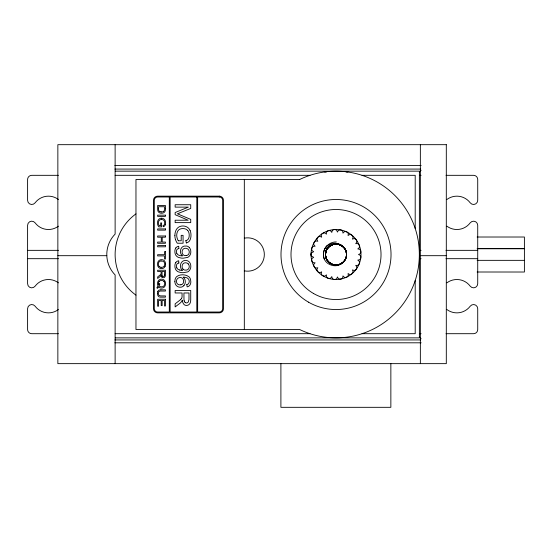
<?xml version="1.0" encoding="UTF-8"?>
<svg xmlns="http://www.w3.org/2000/svg" width="552" height="552" viewBox="0 0 552 552"><rect width="100%" height="100%" fill="white"/><g stroke="black" fill="none" stroke-linecap="round" stroke-linejoin="round"><path stroke-width="0.83" d="M336.327 241.928C331.234 241.79 326.322 244.984 324.39 249.697A12.586 12.586 0 0 0 324.238 258.943C326.818 265.491 336.879 268.313 342.254 262.966A10.543 10.522 55.2 0 1 325.494 254.513L325.521 254.092M346.559 254.479A10.543 10.522 50.2 0 0 333.477 244.253A10.543 10.522 50.2 0 0 326.722 259.399A10.543 10.522 50.2 0 0 343.054 262.338A10.543 10.522 51.2 0 1 325.501 254.513L325.521 254.196A10.543 10.522 -81.7 0 1 338.162 244.212M346.256 257.004A10.543 10.522 -2.7 0 1 325.473 254.506L325.514 254.458A10.543 10.522 3.4 0 1 336.106 244.005A10.543 10.522 3.4 0 1 346.601 254.513M174.867 281.354L175.115 279.353A6.058 6.058 0 0 1 176.626 276.676C180.042 273.992 185.651 274.234 189.025 276.869A5.706 5.706 0 0 1 190.475 279.222L190.813 281.575A6.175 6.175 0 0 1 189.847 285.232A4.264 4.264 0 0 1 187.142 286.847L186.783 284.597M324.39 249.697C327.44 243.184 336.968 240.955 342.254 246.061M183.871 285.598L183.692 285.791A4.575 4.575 0 0 1 181.291 287.116L180.214 287.206A5.313 5.313 0 0 1 177.475 286.453A5.12 5.12 0 0 1 175.536 284.37A6.659 6.659 0 0 1 174.887 281.354M419.375 171.989L421.121 170.244M179.51 212.962L190.723 208.442L190.723 204.737L175.143 204.737L175.143 207.124L188.37 207.124L175.143 212.534L175.143 214.693L188.191 220.227L175.143 220.227L175.143 222.622L190.723 222.622L190.723 219.385L177.399 213.79L179.152 213.107M161.074 260.944L163.219 261.303A2.194 2.194 0 0 1 163.93 261.876A3.609 3.609 0 0 1 164.668 264.139A3.574 3.574 0 0 1 164.296 265.809A2.705 2.705 0 0 1 163.192 266.94A3.498 3.498 0 0 1 161.529 267.306L160.984 267.285M114.83 165.517L421.162 165.517M114.899 169.078L420.562 169.078M115.244 171.154L419.375 171.154L419.375 337.865L115.244 337.865M324.604 171.989L326.322 171.989M346.138 171.989L347.863 171.989M58.429 175.322L31.768 175.322A4.168 4.168 0 0 0 27.6 179.49L27.6 200.328A4.168 4.168 0 0 0 35.1 202.832A16.67 16.67 0 0 1 58.436 199.493M115.12 175.322L309.989 175.322M362.043 175.322L415.201 175.322L415.201 228.487M419.375 175.322L421.093 175.322M446.03 175.322L473.554 175.322A4.168 4.168 0 0 1 477.721 179.49L477.721 200.328A4.168 4.168 0 0 1 470.221 202.832A16.67 16.67 0 0 0 446.885 199.493M477.121 237.015L524.4 237.015L524.4 272.019L477.121 272.005M178.33 240.782L181.208 240.782L181.208 235.345L183.071 235.345L183.071 243.225L177.295 243.225A14.89 14.89 0 0 1 175.467 239.478M27.6 250.346L58.491 250.346M419.375 250.346L421.086 250.346M445.975 250.346L477.721 250.346M57.856 255.686L106.812 255.686M420.355 255.686L446.306 255.686M27.6 258.681L58.491 258.681M419.375 258.681L421.086 258.681M445.975 258.681L477.721 258.681M477.121 260.344L524.4 260.351M160.922 289.828L165.427 289.828L165.427 291.049L160.942 291.049A4.181 4.181 0 0 0 159.438 291.235A1.594 1.594 0 0 0 158.721 292.056A3.236 3.236 0 0 0 158.465 293.395A5.223 5.223 0 0 0 158.521 294.313L158.79 295.092A1.477 1.477 0 0 0 158.962 295.341L160.425 295.9L165.427 295.913L165.427 297.142L160.922 297.142A4.837 4.837 0 0 1 159.045 296.859A2.525 2.525 0 0 1 157.955 295.672A4.927 4.927 0 0 1 157.541 293.505M58.429 333.698L31.768 333.698A4.168 4.168 0 0 1 27.6 329.53L27.6 308.692A4.168 4.168 0 0 1 35.1 306.194A16.67 16.67 0 0 0 58.436 309.534M115.12 333.698L309.989 333.698M362.043 333.698L415.201 333.698L415.201 280.54M419.375 333.698L421.093 333.698M446.03 333.698L473.554 333.698A4.168 4.168 0 0 0 477.721 329.53L477.721 308.692A4.168 4.168 0 0 0 470.221 306.194A16.67 16.67 0 0 1 446.885 309.534M114.899 339.942L420.562 339.942M114.83 342.806L421.162 342.806M159.783 283.976L159.038 283.68A4.423 4.423 0 0 1 158.59 284.894A3.685 3.685 0 0 1 158.383 283.659M157.023 287.902L157.741 288.275A8.418 8.418 0 0 1 158.479 286.681A3.691 3.691 0 0 0 159.797 287.744A4.174 4.174 0 0 0 161.536 288.075A4.092 4.092 0 0 0 163.62 287.558A3.733 3.733 0 0 0 165.041 285.964A5.223 5.223 0 0 0 165.552 283.652A5.327 5.327 0 0 0 165.082 281.341A3.678 3.678 0 0 0 163.633 279.747A4.119 4.119 0 0 0 161.529 279.202A4.036 4.036 0 0 0 159.438 279.74A3.795 3.795 0 0 0 158.017 281.334A5.134 5.134 0 0 0 157.506 283.618A5.341 5.341 0 0 0 157.975 285.908A7.797 7.797 0 0 0 157.016 287.902M419.375 337.037L421.121 338.783M189.184 247.413L189.37 247.613A5.913 5.913 0 0 1 190.716 250.594L190.813 251.795A6.907 6.907 0 0 1 190.012 255.121A5.541 5.541 0 0 1 187.659 257.404L183.264 258.177A18.375 18.375 0 0 1 181.187 258.074L178.496 257.404A5.865 5.865 0 0 1 175.771 255.114A6.941 6.941 0 0 1 174.894 251.505A6.141 6.141 0 0 1 175.812 247.896M185.845 240.693L186.355 242.942M178.855 248.497L178.717 246.268L178.275 246.358A4.147 4.147 0 0 0 175.86 247.924M178.855 263.014L178.717 260.785L178.275 260.875A4.147 4.147 0 0 0 175.86 262.442M165.565 264.132L165.524 263.414A4.547 4.547 0 0 0 164.489 260.889A3.602 3.602 0 0 0 162.557 259.778L161.425 259.654A3.809 3.809 0 0 0 158.038 261.772A5.189 5.189 0 0 0 157.513 264.125A5.451 5.451 0 0 0 157.975 266.402A3.691 3.691 0 0 0 159.39 268.03A4.043 4.043 0 0 0 161.515 268.589A4.099 4.099 0 0 0 163.62 268.065A3.76 3.76 0 0 0 165.041 266.464M420.355 144.679L420.355 363.644M390.857 363.644L390.857 407.321L280.899 407.321L280.899 363.644M244.322 179.49L244.322 329.53M164.565 274.434L164.565 271.48L162.033 271.48L162.033 274.13A5.175 5.175 0 0 0 162.15 275.462A1.449 1.449 0 0 0 162.626 276.193M158.562 208.725L158.562 206.731L164.496 206.731L164.496 208.69A6.679 6.679 0 0 1 164.372 210.298A2.387 2.387 0 0 1 163.454 211.457M115.126 144.679L115.126 234.096A29.173 29.173 0 0 0 115.126 274.93L115.126 363.644M178.296 240.803A9.184 9.184 0 0 1 177.275 238.464A9.75 9.75 0 0 1 176.723 235.359A8.998 8.998 0 0 1 177.399 231.888A5.237 5.237 0 0 1 179.476 229.377A6.824 6.824 0 0 1 182.981 228.597A7.114 7.114 0 0 1 186.127 229.246A5.43 5.43 0 0 1 187.659 230.432M160.922 289.869A4.754 4.754 0 0 0 158.955 290.138A2.415 2.415 0 0 0 157.886 291.373M189.191 247.406A4.706 4.706 0 0 0 186.679 246.047L184.195 246.102A4.588 4.588 0 0 0 181.843 247.531A5.741 5.741 0 0 0 180.456 251.139L180.442 251.422A5.879 5.879 0 0 0 181.001 253.982A5.03 5.03 0 0 0 182.477 255.859L182.105 255.852A8.252 8.252 0 0 1 179.766 255.514A6.313 6.313 0 0 1 177.923 254.707A3.567 3.567 0 0 1 176.861 253.396M176.84 253.402A4.092 4.092 0 0 1 176.467 251.553A3.429 3.429 0 0 1 176.985 249.532A3.105 3.105 0 0 1 178.862 248.545M175.812 262.407A6.141 6.141 0 0 0 174.929 266.016A6.941 6.941 0 0 0 175.757 269.631A5.865 5.865 0 0 0 178.503 271.908L181.187 272.584A18.375 18.375 0 0 0 183.264 272.688L187.659 271.915A5.541 5.541 0 0 0 189.998 269.631A6.907 6.907 0 0 0 190.806 266.312L190.723 265.105A5.913 5.913 0 0 0 189.377 262.117L189.184 261.924A4.706 4.706 0 0 0 186.679 260.558L184.195 260.613A4.588 4.588 0 0 0 181.843 262.048A5.741 5.741 0 0 0 180.456 265.657L180.442 265.94A5.879 5.879 0 0 0 181.001 268.5A5.03 5.03 0 0 0 182.477 270.37L182.105 270.37A8.252 8.252 0 0 1 179.766 270.025M179.773 270.004A6.313 6.313 0 0 1 177.923 269.224A3.567 3.567 0 0 1 176.861 267.906M176.84 267.92A4.092 4.092 0 0 1 176.467 266.071A3.429 3.429 0 0 1 176.985 264.049A3.105 3.105 0 0 1 178.862 263.062M183.906 285.625A5.879 5.879 0 0 0 185.279 281.692A6.403 6.403 0 0 0 184.782 279.174A5.14 5.14 0 0 0 183.216 277.152A14.38 14.38 0 0 1 184.575 277.221L186.811 277.801A4.664 4.664 0 0 1 188.743 279.471A3.816 3.816 0 0 1 189.219 281.437A3.464 3.464 0 0 1 188.439 283.749A3.581 3.581 0 0 1 186.776 284.556M187.687 230.412A5.706 5.706 0 0 1 188.777 232.42A9.025 9.025 0 0 1 189.205 235.318A7.652 7.652 0 0 1 188.832 237.884A4.437 4.437 0 0 1 187.749 239.678A5.637 5.637 0 0 1 185.838 240.665M186.348 242.914A6.507 6.507 0 0 0 188.943 241.562A6.327 6.327 0 0 0 190.412 238.961A11.551 11.551 0 0 0 190.978 235.318A12.116 12.116 0 0 0 190.081 230.384M190.04 230.398A7.1 7.1 0 0 0 187.121 227.113A8.487 8.487 0 0 0 182.857 225.982A7.921 7.921 0 0 0 178.689 227.113A7.431 7.431 0 0 0 175.881 230.536A12.441 12.441 0 0 0 174.894 235.511M175.474 239.478A13.158 13.158 0 0 1 174.867 235.511M181.587 298.335A4.174 4.174 0 0 0 182.001 297.211A7.438 7.438 0 0 0 182.056 296.279L182.07 292.974L175.143 292.974L175.143 290.524L190.723 290.524L190.723 298.777A17.215 17.215 0 0 1 190.516 301.847L190.309 302.572A4.119 4.119 0 0 1 188.832 304.656A3.954 3.954 0 0 1 186.486 305.435A3.629 3.629 0 0 1 183.975 304.449L182.857 302.744L182.25 300.164A7.197 7.197 0 0 1 181.491 301.668A11.468 11.468 0 0 1 179.386 303.69L175.143 306.926L175.143 303.841L179.89 300.171A17.781 17.781 0 0 0 180.545 299.591M181.608 298.349A5.548 5.548 0 0 1 180.532 299.57M161.557 219.558A3.415 3.415 0 0 0 159.797 219.931A2.622 2.622 0 0 0 158.776 221.207A4.499 4.499 0 0 0 158.431 222.939A4.871 4.871 0 0 0 158.686 224.498A4.588 4.588 0 0 0 159.211 225.658L160.673 225.644L160.673 222.932L161.598 222.932L161.598 226.872L158.714 226.872A7.445 7.445 0 0 1 157.796 224.995A6.583 6.583 0 0 1 157.499 223.015A6.217 6.217 0 0 1 157.975 220.51A3.712 3.712 0 0 1 159.404 218.806A3.961 3.961 0 0 1 161.494 218.254M161.557 219.53A3.554 3.554 0 0 1 163.13 219.882A2.719 2.719 0 0 1 163.896 220.476A2.857 2.857 0 0 1 164.455 221.462A4.513 4.513 0 0 1 164.668 222.918A3.823 3.823 0 0 1 164.482 224.202A2.222 2.222 0 0 1 163.937 225.099A2.815 2.815 0 0 1 162.985 225.589L163.24 226.727A3.257 3.257 0 0 0 164.537 226.037A3.16 3.16 0 0 0 165.269 224.74M165.303 224.747A5.775 5.775 0 0 0 165.552 222.918A6.058 6.058 0 0 0 165.103 220.448A3.554 3.554 0 0 0 163.627 218.813A4.244 4.244 0 0 0 161.494 218.247M165.552 264.132A5.258 5.258 0 0 1 165.062 266.471M161.184 275.068A3.602 3.602 0 0 1 160.811 275.827A5.734 5.734 0 0 1 159.756 276.835L157.637 278.456L157.637 276.918L160.011 275.075A8.894 8.894 0 0 0 160.335 274.786A2.774 2.774 0 0 0 160.873 274.171A2.084 2.084 0 0 0 161.067 273.599A3.719 3.719 0 0 0 161.094 273.13L161.101 271.48L157.637 271.48L157.637 270.252L165.427 270.252L165.427 274.378A7.224 7.224 0 0 1 165.255 276.283A2.056 2.056 0 0 1 164.482 277.318A1.98 1.98 0 0 1 163.309 277.711A1.863 1.863 0 0 1 161.909 277.063M161.853 277.097A3.878 3.878 0 0 1 161.253 275.075M157.534 293.505A5.444 5.444 0 0 1 157.837 291.352M184.175 300.937A10.343 10.343 0 0 1 183.968 298.28L183.926 292.974L189.005 292.974L188.977 299.619L188.301 301.909A2.242 2.242 0 0 1 186.514 302.91A2.242 2.242 0 0 1 185.141 302.365M158.583 208.725A6.251 6.251 0 0 0 158.686 210.181A2.277 2.277 0 0 0 159.1 211.023A2.449 2.449 0 0 0 160.094 211.692M164.51 274.441A2.891 2.891 0 0 1 164.275 275.972M188.197 263.904A3.871 3.871 0 0 1 189.239 266.575A3.664 3.664 0 0 1 188.28 269.121A3.333 3.333 0 0 1 186.231 270.094L184.851 270.073A3.146 3.146 0 0 1 183.036 269.128M188.218 263.884A3.678 3.678 0 0 0 185.479 262.807L185.293 262.8A3.153 3.153 0 0 0 183.036 263.842A3.995 3.995 0 0 0 182.139 266.512A3.843 3.843 0 0 0 183.016 269.148M185.113 302.392A2.891 2.891 0 0 1 184.237 300.916M161.591 211.927A4.174 4.174 0 0 1 160.087 211.72M163.489 211.519A3.346 3.346 0 0 1 161.598 211.892M161.074 260.958A2.808 2.808 0 0 0 159.176 261.82A3.402 3.402 0 0 0 158.396 264.118A3.402 3.402 0 0 0 159.169 266.443M160.984 267.272A2.857 2.857 0 0 1 159.183 266.437M162.633 276.179A1.118 1.118 0 0 0 163.323 276.435A1.125 1.125 0 0 0 164.213 275.945M159.763 283.976A5.037 5.037 0 0 1 159.059 285.743A2.663 2.663 0 0 0 160.404 286.66L161.536 286.812A3.491 3.491 0 0 0 163.199 286.447A2.698 2.698 0 0 0 164.289 285.308A3.519 3.519 0 0 0 164.675 283.659A3.443 3.443 0 0 0 163.923 281.354M163.903 281.368A2.574 2.574 0 0 0 162.599 280.609L160.653 280.561A2.719 2.719 0 0 0 159.183 281.361M158.403 283.652A3.381 3.381 0 0 1 159.162 281.341M324.39 259.33A12.62 12.606 -21.1 0 1 323.431 254.513A12.62 12.606 5.6 0 1 327.108 245.605M344.331 248.089A10.543 10.522 -38.2 0 0 338.224 244.246A10.543 10.522 -81.3 0 0 325.521 254.168A10.543 10.522 -38.2 0 1 344.372 248.096M344.338 248.103A10.543 10.522 -16.3 0 1 346.166 251.809M342.951 262.386A10.543 10.522 1.3 0 0 346.525 254.513A10.543 10.522 -37.4 0 0 344.2 247.924M328.675 246.999A10.543 10.522 46.3 0 1 332.994 244.453A10.543 10.522 77 0 1 343.13 246.792M325.452 254.32A10.543 10.522 -46.7 0 1 344.213 247.952M343.151 246.778A10.543 10.522 3.3 0 0 325.487 254.424A10.543 10.522 -47.2 0 1 343.337 246.951M325.466 254.472A10.543 10.522 3.1 0 1 336.03 244.012A10.543 10.522 3.1 0 1 346.552 254.52A10.543 10.522 12.9 0 1 346.221 256.997A10.543 10.522 -1 0 1 329.302 262.669A10.543 10.522 -1 0 1 331.455 245.019A10.543 10.522 -1 0 1 346.518 254.513L346.483 255.383A10.543 10.522 45 0 1 343.447 261.938M344.31 260.951A10.543 10.522 38.5 0 1 343.033 262.324M346.304 256.804A10.543 10.522 14.7 0 1 325.473 254.513M58.436 226.175A16.67 16.67 0 0 1 35.1 222.835A4.168 4.168 0 0 0 27.6 225.34L27.6 283.687A4.168 4.168 0 0 0 35.1 286.184A16.67 16.67 0 0 1 58.436 282.845M135.964 295.134A50.011 50.011 0 0 1 135.964 213.886M244.322 238.174A16.67 16.67 0 0 1 264.332 254.513A16.67 16.67 0 0 1 244.322 270.846M446.885 226.175A16.67 16.67 0 0 0 470.221 222.835A4.168 4.168 0 0 1 477.721 225.34L477.721 283.687A4.168 4.168 0 0 1 470.221 286.184A16.67 16.67 0 0 0 446.885 282.845M346.518 254.513L346.518 254.569A10.502 10.502 0 0 1 330.765 263.608A10.502 10.502 0 0 1 330.765 245.419A10.502 10.502 0 0 1 346.518 254.513M165.427 208.718L165.427 208.856A9.674 9.674 0 0 1 165.331 210.388A3.512 3.512 0 0 1 164.772 211.761A3.277 3.277 0 0 1 163.426 212.865A4.526 4.526 0 0 1 161.577 213.21A4.685 4.685 0 0 1 159.997 212.989A3.643 3.643 0 0 1 158.859 212.347A3.202 3.202 0 0 1 158.155 211.492A3.947 3.947 0 0 1 157.775 210.374A7.721 7.721 0 0 1 157.644 208.877L157.637 205.503L165.427 205.503L165.427 208.718M311.011 254.341L311.045 255.866L313.702 257.329C310.127 258.205 311.549 263.746 315.109 262.793C311.859 264.525 314.612 269.542 317.821 267.734C315.109 270.225 319.022 274.392 321.678 271.839C319.67 274.93 324.5 277.994 326.439 274.861C325.259 278.353 330.703 280.119 331.8 276.6C331.531 280.278 337.237 280.637 337.431 276.959C338.079 280.582 343.696 279.512 342.964 275.903C344.496 279.25 349.671 276.814 348.064 273.502C350.382 276.366 354.791 272.716 352.411 269.907C355.364 272.108 358.731 267.478 355.723 265.346C359.131 266.74 361.243 261.42 357.799 260.102C361.45 260.606 362.167 254.934 358.503 254.513C362.167 254.092 361.45 248.414 357.799 248.917C361.243 247.6 359.131 242.28 355.723 243.68C358.731 241.548 355.364 236.918 352.411 239.119C354.791 236.304 350.382 232.654 348.064 235.525C349.671 232.206 344.496 229.77 342.964 233.123C343.696 229.515 338.079 228.438 337.431 232.068C337.237 228.39 331.531 228.749 331.8 232.42C330.703 228.901 325.259 230.674 326.439 234.165C324.5 231.026 319.67 234.096 321.678 237.181C319.022 234.628 315.109 238.802 317.821 241.293C314.612 239.478 311.859 244.495 315.109 246.233C311.549 245.274 310.127 250.815 313.702 251.691L311.045 253.161L311.011 254.341M180.883 284.804L179.503 284.832A3.409 3.409 0 0 1 177.42 283.859A3.602 3.602 0 0 1 176.454 281.334A4.036 4.036 0 0 1 176.923 279.422A3.457 3.457 0 0 1 178.317 278.035A3.94 3.94 0 0 1 180.221 277.525A3.215 3.215 0 0 1 182.705 278.587A3.995 3.995 0 0 1 183.602 281.244A3.836 3.836 0 0 1 182.712 283.887A3.146 3.146 0 0 1 180.883 284.804M186.231 255.583L184.851 255.555A3.146 3.146 0 0 1 183.036 254.617A3.843 3.843 0 0 1 182.139 251.995A3.995 3.995 0 0 1 183.016 249.311A3.153 3.153 0 0 1 185.293 248.283L185.479 248.283A3.678 3.678 0 0 1 188.218 249.366A3.871 3.871 0 0 1 189.239 252.057A3.664 3.664 0 0 1 188.28 254.61A3.333 3.333 0 0 1 186.231 255.576M446.306 144.679L57.856 144.679L57.856 363.644L446.306 363.644L446.306 144.679M299.681 179.49L135.964 179.49L135.964 329.53L299.681 329.53A83.359 83.359 0 0 0 419.375 254.513A83.359 83.359 0 0 0 299.681 179.49M219.316 196.16L157.637 196.16A4.168 4.168 0 0 0 153.47 200.328L153.47 308.692A4.168 4.168 0 0 0 157.637 312.86L219.316 312.86A4.168 4.168 0 0 0 223.484 308.692L223.484 200.328A4.168 4.168 0 0 0 219.316 196.16M169.305 196.995L157.637 196.995A3.333 3.333 0 0 0 154.298 200.328L154.298 308.692A3.333 3.333 0 0 0 157.637 312.025L169.305 312.025L169.305 196.995M196.809 196.995L170.14 196.995L170.14 312.025L196.809 312.025L196.809 196.995M219.316 196.995L197.644 196.995L197.644 312.025L219.316 312.025A3.333 3.333 0 0 0 222.649 308.692L222.649 200.328A3.333 3.333 0 0 0 219.316 196.995M165.427 215.156L157.637 215.156L157.637 216.377L165.427 216.377L165.427 215.156M165.427 228.907L157.637 228.907L157.637 230.136L165.427 230.136L165.427 228.907M165.427 235.98L157.637 235.98L157.637 237.201L161.301 237.201L161.301 242.066L157.637 242.066L157.637 243.287L165.427 243.287L165.427 242.066L162.233 242.066L162.233 237.201L165.427 237.201L165.427 235.98M165.427 245.571L157.637 245.571L157.637 246.799L165.427 246.799L165.427 245.571M524.4 248.683L477.121 248.676L524.4 248.669M165.427 251.636L164.496 251.636L164.496 254.707L157.637 254.707L157.637 255.928L164.496 255.928L164.496 258.998L165.427 258.998L165.427 251.636M165.427 299.26L157.637 299.26L157.637 306.194L158.562 306.194L158.562 300.481L161.212 300.481L161.212 305.622L162.143 305.622L162.143 300.481L164.496 300.481L164.496 305.974L165.427 305.974L165.427 299.26M323.513 276.166A25.006 25.006 0 0 0 361.022 254.513A25.006 25.006 0 0 0 323.513 232.854A25.006 25.006 0 0 0 323.513 276.166M308.506 302.158A55.014 55.014 0 0 0 391.03 254.513A55.014 55.014 0 0 0 308.506 206.869A55.014 55.014 0 0 0 308.506 302.158M313.508 293.491A45.009 45.009 0 0 0 381.025 254.513A45.009 45.009 0 0 0 313.508 215.528A45.009 45.009 0 0 0 313.508 293.491"/></g></svg>
